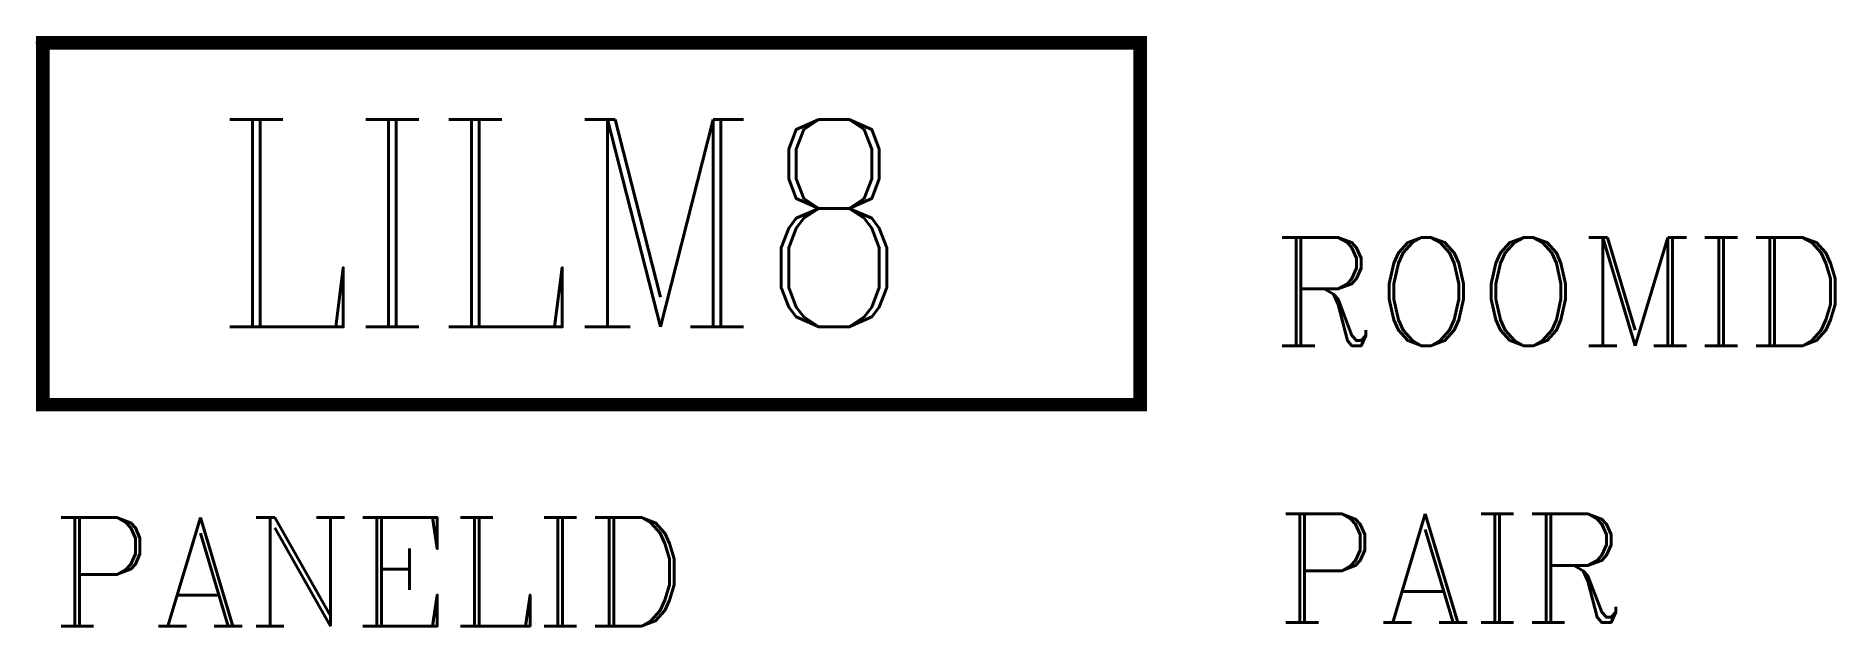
# Model space of a CAD drawing. Header units: inches. Extents: x -0.4 to 99.2, y -12.3 to 20.4.
import ezdxf
from ezdxf.enums import TextEntityAlignment as Align

# ---------------------------------------------------------------- set-up
doc = ezdxf.new("R2010")
doc.units = ezdxf.units.IN
doc.header["$LTSCALE"] = 48
doc.header["$MEASUREMENT"] = 0
doc.styles.add('ROMANC', font='COMPLEX.SHX')
doc.styles.add('SIMPLEX85', font='SIMPLEX.shx', dxfattribs={"width": 0.85})

msp = doc.modelspace()

# ---------------------------------------------------------------- linework, layer by layer
msp.add_line((60.762, 20.025), (-0.375, 20.025))
at = {"linetype": 'Continuous', "const_width": 0.75}
msp.add_lwpolyline([(0, 20.025), (60.762, 20.025), (60.762, 0), (0, 0)], close=True, dxfattribs=at)

# ---------------------------------------------------------------- texts
at = {"insert": (9.53, 15.778), "char_height": 11.475, "width": 31.71563, "attachment_point": 1, "style": 'SIMPLEX85'}
msp.add_mtext('{\\Fcomplex|c0;LILM8}', dxfattribs=at)
at = {"style": 'ROMANC', "flags": 1}
msp.add_attdef('ROOMID', text='', height=6, dxfattribs=at).set_placement((68.115, 6.257), align=Align.MIDDLE_LEFT)
at = {"style": 'ROMANC'}
for tag, p in [('PANELID', (0.498, -12.251)), ('PAIR', (68.316, -12.05))]:
    msp.add_attdef(tag, p, '', height=6, dxfattribs=at)

doc.saveas('drawing.dxf')
